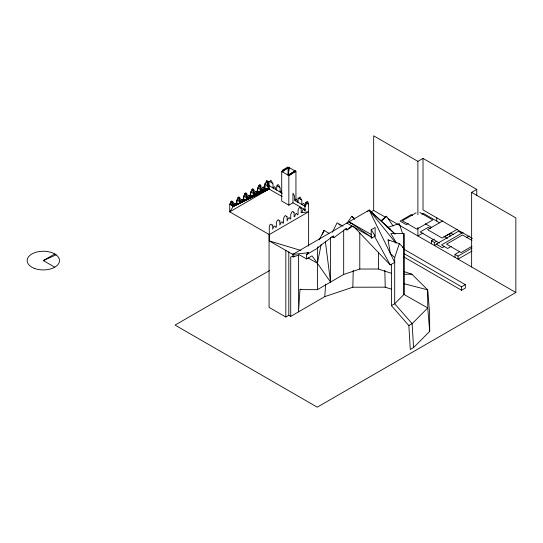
<?xml version="1.0" encoding="UTF-8"?>
<svg xmlns="http://www.w3.org/2000/svg" width="543" height="543" viewBox="0 0 543 543"><rect width="100%" height="100%" fill="white"/><g stroke="black" fill="none" stroke-linecap="round" stroke-linejoin="round"><path stroke-width="0.81" d="M396.363 242.87L390.94 233.605L403.944 233.585L403.965 294.421L394.693 303.747L391.415 305.648L408.852 325.569L410.284 349.502L413.562 347.595L429.696 331.373L429.608 312.659L427.66 289.86L411.913 274.201L403.334 271.364M269.063 234.685L269.063 307.386L285.835 317.017L288.808 315.293L290.722 316.399L324.802 296.614L352.828 287.22L353.235 270.312M300.836 289.073L299.967 289.582L298.535 311.865L298.535 254.959M324.802 296.614L325.603 284.233M288.808 167.353L288.109 175.151L295.087 170.957L295.29 171.826L295.29 170.95L289.657 174.222L289.657 175.097L295.087 170.957L288.842 175.565L288.842 205.166L281.708 201.066L281.708 171.473L288.808 167.353L295.942 171.445L295.942 200.231M272.993 187.946L272.993 183.486L269.063 181.233L269.063 189.039L243.624 200.448L244.045 195.751L244.832 193.532L245.836 192.948L246.631 194.251L247.011 198.487L269.063 189.039L282.19 196.58M282.285 193.281L269.063 185.686L268.391 186.079L267.726 182.007L266.891 180.731L269.063 189.039L250.554 196.43L251.029 191.699L251.993 189.378L252.875 188.862L253.608 190.199L254.09 194.374L269.063 189.039L266.891 180.731L265.235 183.453L264.787 188.17L233.225 206.489L229.716 211.872L269.267 234.59L308.614 211.756L301.209 212.7L301.209 208.247L300.808 208.478L300.082 207.141L299.227 207.636L298.053 210.08L298.053 214.539L297.401 214.913L296.546 213.372L295.562 213.942L294.781 216.433L294.116 216.82L294.116 212.367L293.661 212.625L292.908 211.302L292.053 211.804L290.743 214.322L290.743 218.775L290.22 219.08L289.31 217.573L288.306 218.157L287.104 220.892L287.104 216.433L286.507 216.779L285.638 215.523L284.627 216.107L283.527 218.51L283.527 222.963L283.018 223.261L282.102 221.761L281.131 222.318L279.842 225.101L279.842 220.648L279.265 220.981L278.403 219.725L277.351 220.336L276.326 222.684L276.326 227.144L275.756 227.476L274.799 225.997L273.692 226.635L272.708 229.241L272.708 224.788L271.928 225.243L270.808 224.13L270.034 224.578L269.267 226.784L269.267 240.916L292.786 254.423L308.614 252.78L306.625 254.579L306.625 258.977L299.417 254.837L292.969 256.975L292.969 253.588M269.063 189.039L243.101 200.754L242.307 199.179L241.445 199.681L240.563 202.227L269.063 189.039L247.506 198.195L248.361 195.663L250.092 196.695L269.063 189.039L240.121 202.485L239.572 198.344L238.886 196.987L237.977 197.516L237.237 199.702L236.687 200.021L236.687 204.473L269.063 189.039L254.524 194.123L255.427 191.564L257.083 192.643L269.063 189.039L236.137 204.799L235.275 203.265L234.44 203.747L233.605 206.265L269.063 189.039L261.529 190.064L262.595 187.403L264.543 188.306L269.063 189.039L233.225 206.489L232.594 202.396L231.841 201.073L230.89 201.623L230.259 203.747L229.716 204.066L229.716 211.872L269.063 189.039L264.787 188.17L264.787 183.71L265.235 183.453L269.063 189.039L257.518 192.392L258.02 187.64L258.97 185.326L260.016 184.722L261.034 190.349L269.063 189.039L266.301 181.077M236.687 204.473L237.237 199.702L240.121 202.485L240.121 198.025L239.572 198.344M289.446 167.719L288.109 175.151L288.075 166.898L282.387 170.203L282.387 171.079L282.469 171.907L288.075 167.773M321.178 244.391L317.404 263.287L330.538 282.068L330.538 237.535M323.642 232.065L323.967 230.422L329.004 233.314M394.693 257.531L399.329 243.631L388.048 239.891L390.349 253.459L394.693 257.531L394.693 303.747L412.13 323.669L413.562 347.595M317.974 246.766L317.404 248.321L317.404 289.69L299.967 289.582M322.542 234.311L323.967 230.422L319.23 239.85M277.276 185.95L277.88 184.532L278.783 185.054L279.475 187.213M295.29 200.754L295.983 199.118L296.845 199.607L297.605 202.084M273.496 188.231L274.235 186.622L275.118 187.131L275.953 189.65M332.364 232.228L337.108 222.8L342.979 226.173M269.851 181.688L270.59 180.351L271.514 180.88L272.226 183.052M280.622 192.331L281.491 190.79M302.444 204.86L303.347 203.347L304.29 203.89L304.969 206.313M306.266 202.6L307.121 201.331L307.793 201.718L308.614 203.951L308.614 246.081M346.991 223.316L351.728 216.29L354.823 218.802M298.833 198.331L299.743 197.095L300.489 197.523L301.317 199.756M381.614 221.137L386.487 216.236L393.139 226.051M344.981 228.929L346.936 229.981L351.762 225.786M367.319 211.763L369.186 210.087L388.381 227.415M380.894 220.784L386.487 216.236M331.854 236.605L333.823 237.739L346.651 228.284L346.936 229.981M348.022 229.153L352.801 226.18M232.594 202.396L233.225 202.03L233.225 206.489L229.716 204.066M246.631 194.251L247.011 194.027L247.011 198.487L244.045 195.751L243.624 195.996L243.624 200.448M253.608 190.199L254.09 189.921L254.09 194.374L251.029 191.699L250.554 191.971L250.554 196.43M260.538 186.174L261.034 185.889L261.034 190.349L258.02 187.64L257.518 187.932L257.518 192.392M267.726 182.007L268.391 181.62L268.391 186.079M248.361 195.663L249.461 195.032L250.092 196.695M255.427 191.564L256.398 191L257.083 192.643M262.595 187.403L263.64 186.799L264.543 188.306M295.942 171.445L288.842 175.565L281.708 171.473M288.842 205.166L292.969 202.77L292.969 193.206L294.455 195.819L294.455 200.272L305.566 206.652M301.209 212.7L301.983 212.252L302.885 209.693L303.754 209.191L304.555 210.765L304.956 210.528L304.956 206.075L305.661 205.668L306.449 203.442L307.345 202.926L308.105 204.249L308.614 203.951L305.566 202.2L305.566 205.912M292.786 254.423L369.186 210.087L394.931 233.958M292.969 256.975L294.754 255.936M306.625 254.579L317.404 248.321L320.682 245.361L333.517 235.906L333.823 237.739M306.625 258.977L312.015 255.848L317.404 263.287L307.969 257.864M371.215 229.777L375.132 227.503L375.132 236.09L371.215 238.363L371.215 229.777L375.132 236.09M317.404 289.69L343.678 274.446L359.785 269.043L378.41 269.016L391.489 273.346M353.703 226.628L390.268 264.943L394.693 262.378L369.186 210.087L395.935 243.135M408.852 325.569L412.13 323.669L427.741 307.962L427.66 289.86L403.917 283.67M54.768 267.197L43.331 260.586L54.768 253.981M385.998 217.539L373.679 210.426L373.679 135.825L417.893 161.352L423.017 158.393L476.761 189.419L476.761 195.331M269.613 270.509L175.07 325.094L317.241 407.175L515.85 292.507L515.85 217.906L471.636 192.378L471.636 266.986M370.747 212.123L373.679 210.426M416.121 212.815L402.356 220.757L416.895 229.146L432.825 219.949L419.746 212.401M421.918 214.247L423.37 213.406L439.789 222.881M408.336 223.404L406.225 224.619L400.11 221.089L411.363 214.594L412.721 215.374M471.636 192.378L476.761 189.419M442.762 220.879L427.551 229.655L442.083 238.051L457.294 229.268M422.97 233.022L417.893 235.954L417.893 227.476M431.488 243.807L431.488 240.773L434.427 239.076M431.488 240.773L434.495 242.504L436.694 241.235M444.765 236.578L449.896 233.612L449.896 236.646M437.427 243.841L434.495 245.538L434.495 242.504M463.111 232.438L441.5 244.913L447.615 248.45L451.219 246.366M444.452 246.441L442.294 247.683L436.172 244.153L458.509 231.257L461.903 233.219M466.349 237.63L469.233 235.967M455.034 257.402L455.034 254.368L459.439 251.823M471.955 246.284L461.088 252.556L446.556 244.167L462.487 234.97L471.935 240.42M455.034 254.368L458.041 256.099L471.976 248.049M471.976 251.083L458.041 259.133L458.041 256.099M403.836 253.486L461.584 286.826L465.331 284.661L465.331 288.123L461.584 290.288L403.836 256.954M43.331 260.586L56.078 254.837M395.053 234.019L387.994 227.334L399.241 223.56L402.621 233.592M293.702 255.991L290.722 256.982L290.722 316.399M403.653 274.283L411.913 274.201M352.828 287.22L385.231 287.172L391.652 289.297M269.267 240.916L300.931 250.466M307.08 252.319L308.614 252.78M402.485 247.588L403.965 248.205L403.965 294.421L427.741 307.962L429.696 331.373M350.805 223.587L349.061 221.761L371.656 234.739M346.821 223.064L372.328 237.712L349.061 221.761M292.969 202.77L305.77 210.121M472.403 238.418L423.017 209.91L423.017 158.393M450.554 233.028L453.459 234.705M425.366 223.791L431.787 227.503M430.348 228.569L428.21 227.334L420.207 231.949L439.477 243.074M443.909 236.395L447.473 238.458M388.177 218.795L515.85 292.507M403.938 249.21L465.331 284.661M388.048 239.891L389.48 240.725M386.826 226.974L390.234 229.092L387.994 227.334M234.44 203.747L236.137 204.799M241.445 199.681L243.101 200.754M338.9 224.279L340.094 225.27M230.259 203.747L233.225 206.489L231.841 201.073M399.329 243.631L403.965 248.205L403.944 233.585M351.728 216.29L354.701 219.236M374.575 236.415L390.268 264.943M230.89 201.623L233.225 206.489M244.832 193.532L247.011 198.487L245.836 192.948M237.977 197.516L240.121 202.485L238.886 196.987M251.993 189.378L254.09 194.374L252.875 188.862M258.97 185.326L261.034 190.349L260.016 184.722M325.345 241.255L330.538 282.068M384.831 270.265L385.231 287.172M461.584 286.826L461.584 290.288M436.755 217.641L436.755 220.94M417.893 161.352L417.893 214.763M391.415 264.278L391.415 305.648M378.41 252.21L378.41 269.016M359.785 232.913L359.785 269.043M343.678 229.913L343.678 274.446M301.82 204.501L301.82 200.048L298.093 197.903L298.093 202.363M288.808 251.898L288.808 315.293M285.835 250.235L285.835 317.017M280.12 192.039L280.12 187.579L276.726 185.631L276.726 190.091M34.589 268.452A16.181 9.346 0 0 0 59.492 261.027A16.181 9.346 0 0 0 35.906 252.285A16.181 9.346 0 0 0 34.589 268.452"/></g></svg>
